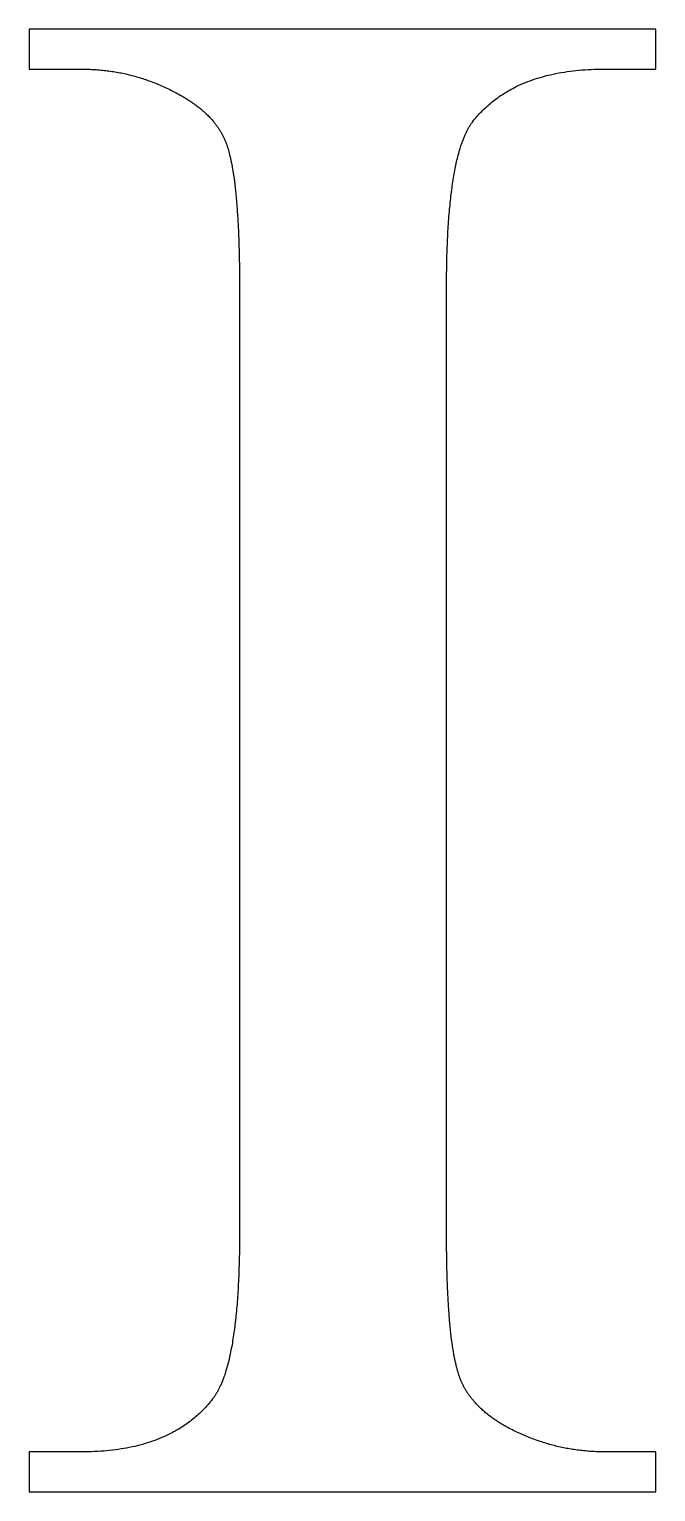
# Model space of a CAD drawing. Header units: millimetres. Extents: x -181.4 to -164.6, y -235.8 to -196.7.
import ezdxf

# ---------------------------------------------------------------- set-up
doc = ezdxf.new("R2010")
doc.units = ezdxf.units.MM
doc.layers.get('0').update_dxf_attribs({"linetype": 'CONTINUOUS'})

msp = doc.modelspace()

# ---------------------------------------------------------------- linework, layer by layer
for p, q in [((-164.603, -196.689), (-181.359, -196.689)), ((-181.359, -196.689), (-181.359, -197.756)), ((-164.603, -197.756), (-164.603, -196.689)), ((-181.359, -197.756), (-179.946, -197.756)), ((-165.987, -197.756), (-164.603, -197.756)), ((-175.735, -203.611), (-175.735, -228.874)), ((-170.198, -228.874), (-170.198, -203.611)), ((-179.946, -234.728), (-181.359, -234.728)), ((-181.359, -234.728), (-181.359, -235.795)), ((-164.603, -234.728), (-165.987, -234.728)), ((-164.603, -235.795), (-164.603, -234.728)), ((-181.359, -235.795), (-164.603, -235.795))]:
    msp.add_line(p, q)
for points in [[(-179.946, -197.756), (-178.561, -197.756), (-177.321, -198.449)], [(-169.506, -199.17), (-168.41, -197.756), (-165.987, -197.756)], [(-177.321, -198.449), (-176.398, -198.968), (-176.11, -199.689)], [(-170.198, -203.611), (-170.198, -200.092), (-169.506, -199.17)], [(-176.11, -199.689), (-175.735, -200.64), (-175.735, -203.611)], [(-175.735, -228.874), (-175.735, -232.392), (-176.456, -233.315)], [(-169.823, -232.796), (-170.198, -231.844), (-170.198, -228.874)], [(-168.641, -234.036), (-169.535, -233.517), (-169.823, -232.796)], [(-176.456, -233.315), (-177.552, -234.728), (-179.946, -234.728)], [(-165.987, -234.728), (-167.372, -234.728), (-168.641, -234.036)]]:
    msp.add_open_spline(points, degree=2)

doc.saveas('drawing.dxf')
